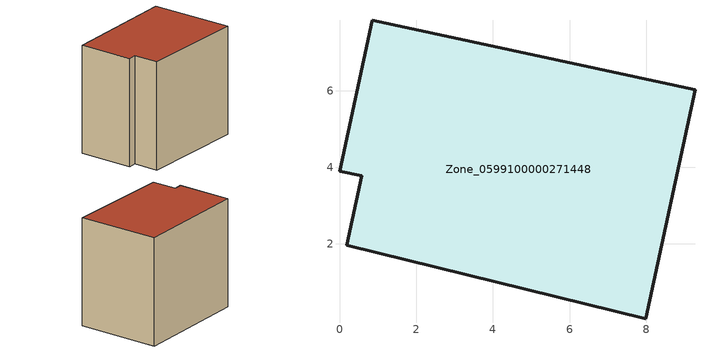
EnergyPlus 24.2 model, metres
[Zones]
Zone_0599100000271448
 floor ground (C_G): 0.58,3.78 0,3.9 0.85,7.84 9.27,6.02 7.99,0.05 0.19,1.97 z0
 wall outside (C_F): 9.27,6.02 0.85,7.84 0,3.9 0.58,3.78 0.19,1.97 7.99,0.05 9.27,6.02 z0:8.03
 roof outside (C_R): 0.19,1.97 7.99,0.05 9.27,6.02 0.85,7.84 0,3.9 0.58,3.78 z8.03
[BUILDING]
Pand.0599100000271448: North Axis=0; Terrain=City; Loads Convergence Tolerance Value=0.04; Temperature Convergence Tolerance Value=0.4; Solar Distribution=FullExterior; Maximum Number of Warmup Days=25; Minimum Number of Warmup Days=1
[Site:Location]
Rotterdam.The.Hague.AP_ZH_NLD Design_Conditions: Latitude=51.96; Longitude=4.45; Time Zone=1; Elevation=-4.5
[SITE:GROUNDTEMPERATURE:BUILDINGSURFACE]
18, 18, 18, 18, 18, 18, 18, 18, 18, 18, 18, 18
[MATERIAL] Thermal Absorptance=0.9; Solar Absorptance=0.7; Visible Absorptance=0.7
Name | Roughness | Thickness | Conductivity | Density | Specific Heat
G.TC.1975-1991 | MediumSmooth | 0.15 | 0.288461 | 540 | 1210
F.TC.1975-1991 | Rough | 0.3 | 0.230769 | 1920 | 840
R.TC.1975-1991 | MediumRough | 0.2 | 0.153846 | 1500 | 1000
[CONSTRUCTION]
C_G: G.TC.1975-1991
C_F: F.TC.1975-1991
C_R: R.TC.1975-1991
[ZONE]
Zone_0599100000271448: Type=1; Multiplier=1; Ceiling Height=Autocalculate; Volume=Autocalculate; Floor Area=autocalculate; Part of Total Floor Area=Yes
[ZONEINFILTRATION:DESIGNFLOWRATE]
Infil_Zone_0599100000271448: Zone or ZoneList or Space or SpaceList=Zone_0599100000271448; Schedule=AlwaysOn; Design Flow Rate Calculation Method=Flow/Area; Flow Rate per Floor Area=0.003; Constant Term Coefficient=1; Temperature Term Coefficient=0; Velocity Term Coefficient=0; Velocity Squared Term Coefficient=0
[HVACTEMPLATE:ZONE:IDEALLOADSAIRSYSTEM]
Zone_0599100000271448: Maximum Heating Supply Air Temperature=50; Minimum Cooling Supply Air Temperature=13; Maximum Heating Supply Air Humidity Ratio=0.0156; Minimum Cooling Supply Air Humidity Ratio=0.0077; Heating Limit=NoLimit; Cooling Limit=NoLimit; Dehumidification Control Type=ConstantSensibleHeatRatio; Cooling Sensible Heat Ratio=0.7; Dehumidification Setpoint=60; Humidification Control Type=None; Humidification Setpoint=30; Outdoor Air Method=None; Outdoor Air Flow Rate per Person=0.00944; Outdoor Air Flow Rate per Zone Floor Area=0; Outdoor Air Flow Rate per Zone=0; Demand Controlled Ventilation Type=None; Outdoor Air Economizer Type=NoEconomizer; Heat Recovery Type=None; Sensible Heat Recovery Effectiveness=0.7; Latent Heat Recovery Effectiveness=0.65
[ZONECONTROL:THERMOSTAT]
ThermostatControl_Zone_0599100000271448: Zone or ZoneList=Zone_0599100000271448; Control Type Schedule=DualSetpointControlType; Control 1=Thermostat_Zone_0599100000271448; Temperature Difference Between Cutout And Setpoint=0
[THERMOSTATSETPOINT:DUALSETPOINT]
Thermostat_Zone_0599100000271448: Heating Setpoint Temperature Schedule=HeatingSetpoint_Zone_0599100000271448; Cooling Setpoint Temperature Schedule=CoolingSetpoint_Zone_0599100000271448
[SCHEDULE:COMPACT]
HeatingSetpoint_Zone_0599100000271448: Through: 12/31, For: AllDays, Until: 24:00, 21
CoolingSetpoint_Zone_0599100000271448: Through: 12/31, For: AllDays, Until: 24:00, 24
DualSetpointControlType: Through: 12/31, For: AllDays, Until: 24:00, 4
AlwaysOn: Through: 12/31, For: AllDays, Until: 24:00, 1
